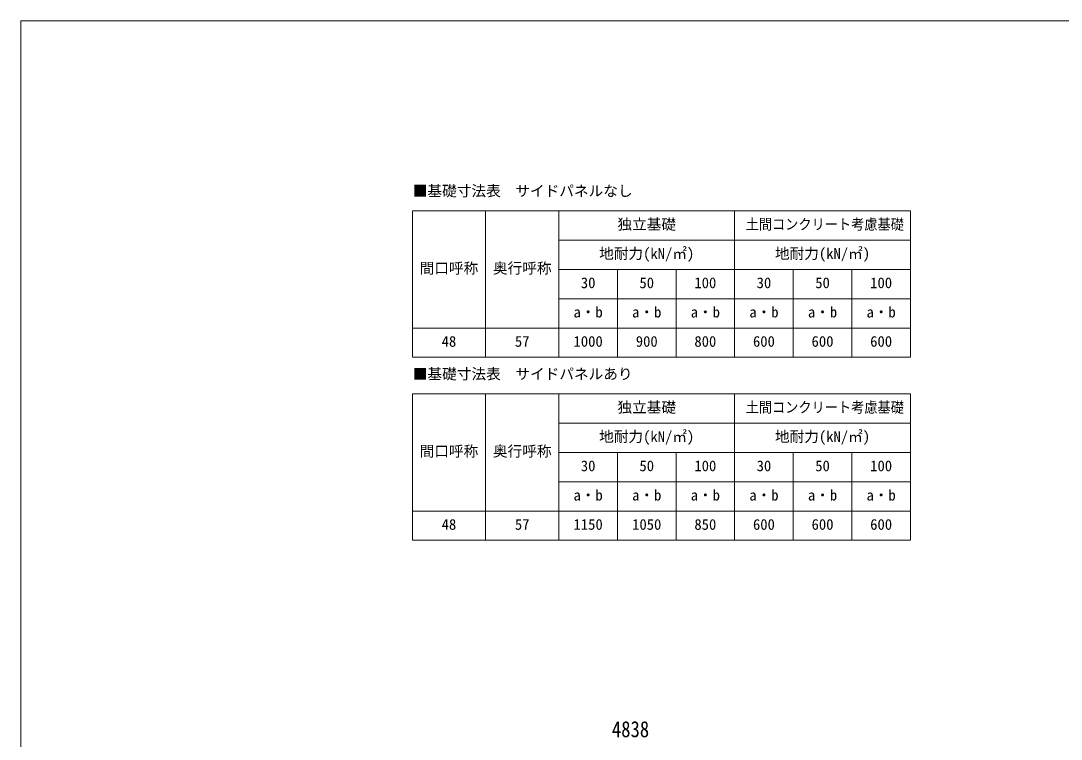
# Model space of a CAD drawing. Units: millimetres at full size, sheet at 1:40; details may follow other scales. Extents: x -11243 to 11243, y -7760 to 7760.
# Drawn here: x -11243 to 119, y -90 to 7760 of the extents above; entities that cross this region are included whole.
import ezdxf
from ezdxf.enums import TextEntityAlignment as Align

# ---------------------------------------------------------------- set-up
doc = ezdxf.new("R2010")
doc.units = ezdxf.units.MM
doc.header["$LTSCALE"] = 40
for name, color, linetype, lineweight in [('0-6_OTH_LINE', 6, 'Continuous', 9), ('0-E_DET2', 7, 'Continuous', 18), ('F-0_240', 7, 'Continuous', 9)]:
    doc.layers.add(name, color=color, linetype=linetype, lineweight=lineweight)
doc.styles.add('ＭＳ ゴシック', font='')
doc.styles.get('ＭＳ ゴシック').set_extended_font_data('MS Gothic')

msp = doc.modelspace()

# ---------------------------------------------------------------- linework, layer by layer
at = {"layer": '0-E_DET2'}
for p, q in [((-6966.71, 5683.4), (-6966.71, 4083.4)), ((-6966.71, 5683.4), (-1526.71, 5683.4)), ((-6166.71, 5683.4), (-6166.71, 4083.4)), ((-5366.71, 5683.4), (-5366.71, 4083.4)), ((-3446.71, 5683.4), (-3446.71, 4083.4)), ((-1526.71, 5683.4), (-1526.71, 4083.4)), ((-5366.71, 5363.4), (-1526.71, 5363.4)), ((-5366.71, 5043.4), (-1526.71, 5043.4)), ((-4726.71, 5043.4), (-4726.71, 4083.4)), ((-4086.71, 5043.4), (-4086.71, 4083.4)), ((-2806.71, 5043.4), (-2806.71, 4083.4)), ((-2166.71, 5043.4), (-2166.71, 4083.4)), ((-5366.71, 4723.4), (-1526.71, 4723.4)), ((-6966.71, 4403.4), (-1526.71, 4403.4)), ((-6966.71, 4083.4), (-1526.71, 4083.4)), ((-6966.71, 3683.4), (-1526.71, 3683.4)), ((-6966.71, 3683.4), (-6966.71, 2083.4)), ((-6166.71, 3683.4), (-6166.71, 2083.4)), ((-5366.71, 3683.4), (-5366.71, 2083.4)), ((-3446.71, 3683.4), (-3446.71, 2083.4)), ((-1526.71, 3683.4), (-1526.71, 2083.4)), ((-5366.71, 3363.4), (-1526.71, 3363.4)), ((-5366.71, 3043.4), (-1526.71, 3043.4)), ((-4726.71, 3043.4), (-4726.71, 2083.4)), ((-4086.71, 3043.4), (-4086.71, 2083.4)), ((-2806.71, 3043.4), (-2806.71, 2083.4)), ((-2166.71, 3043.4), (-2166.71, 2083.4)), ((-5366.71, 2723.4), (-1526.71, 2723.4)), ((-6966.71, 2403.4), (-1526.71, 2403.4)), ((-6966.71, 2083.4), (-1526.71, 2083.4))]:
    msp.add_line(p, q, dxfattribs=at)
at = {"layer": 'F-0_240', "color": 5}
for q in [(-11242.74, -7760), (10677.26, 7760)]:
    msp.add_line((-11242.74, 7760), q, dxfattribs=at)

# ---------------------------------------------------------------- texts
at = {"layer": '0-6_OTH_LINE', "color": 7, "style": 'ＭＳ ゴシック', "width": 0.85}
msp.add_text('4838', height=176, dxfattribs=at).set_placement((-4787.65, -120.5), align=Align.BOTTOM_LEFT)
at = {"layer": '0-E_DET2', "style": 'ＭＳ ゴシック'}
for s, p in [('■基礎寸法表\u3000サイドパネルなし', (-6961.44, 5807.8)), ('独立基礎', (-4726.71, 5443.4)), ('地耐力(kN/㎡)', (-4926.71, 5123.4)), ('地耐力(kN/㎡)', (-3006.71, 5123.4)), ('間口呼称', (-6886.71, 4963.4)), ('奥行呼称', (-6086.71, 4963.4)), ('30', (-5126.71, 4803.4)), ('50', (-4486.71, 4803.4)), ('100', (-3886.71, 4803.4)), ('30', (-3206.71, 4803.4)), ('50', (-2566.71, 4803.4)), ('100', (-1966.71, 4803.4)), ('a・b', (-5206.71, 4483.4)), ('a・b', (-4566.71, 4483.4)), ('a・b', (-3926.71, 4483.4)), ('a・b', (-3286.71, 4483.4)), ('a・b', (-2646.71, 4483.4)), ('a・b', (-2006.71, 4483.4)), ('48', (-6646.71, 4163.4)), ('57', (-5846.71, 4163.4)), ('1000', (-5206.71, 4163.4)), ('900', (-4526.71, 4163.4)), ('800', (-3886.71, 4163.4)), ('600', (-3246.71, 4163.4)), ('600', (-2606.71, 4163.4)), ('600', (-1966.71, 4163.4)), ('■基礎寸法表\u3000サイドパネルあり', (-6961.44, 3807.8)), ('独立基礎', (-4726.71, 3443.4)), ('地耐力(kN/㎡)', (-4926.71, 3123.4)), ('地耐力(kN/㎡)', (-3006.71, 3123.4)), ('間口呼称', (-6886.71, 2963.4)), ('奥行呼称', (-6086.71, 2963.4)), ('30', (-5126.71, 2803.4)), ('50', (-4486.71, 2803.4)), ('100', (-3886.71, 2803.4)), ('30', (-3206.71, 2803.4)), ('50', (-2566.71, 2803.4)), ('100', (-1966.71, 2803.4)), ('a・b', (-5206.71, 2483.4)), ('a・b', (-4566.71, 2483.4)), ('a・b', (-3926.71, 2483.4)), ('a・b', (-3286.71, 2483.4)), ('a・b', (-2646.71, 2483.4)), ('a・b', (-2006.71, 2483.4)), ('48', (-6646.71, 2163.4)), ('57', (-5846.71, 2163.4)), ('1150', (-5206.71, 2163.4)), ('1050', (-4566.71, 2163.4)), ('850', (-3886.71, 2163.4)), ('600', (-3246.71, 2163.4)), ('600', (-2606.71, 2163.4)), ('600', (-1966.71, 2163.4))]:
    msp.add_text(s, height=117.3, dxfattribs=at).set_placement(p, align=Align.BOTTOM_LEFT)
at = {"layer": '0-E_DET2', "style": 'ＭＳ ゴシック', "width": 0.9}
for p in [(-3326.71, 5443.4), (-3326.71, 3443.4)]:
    msp.add_text('土間コンクリート考慮基礎', height=117.3, dxfattribs=at).set_placement(p, align=Align.BOTTOM_LEFT)

doc.saveas('drawing.dxf')
